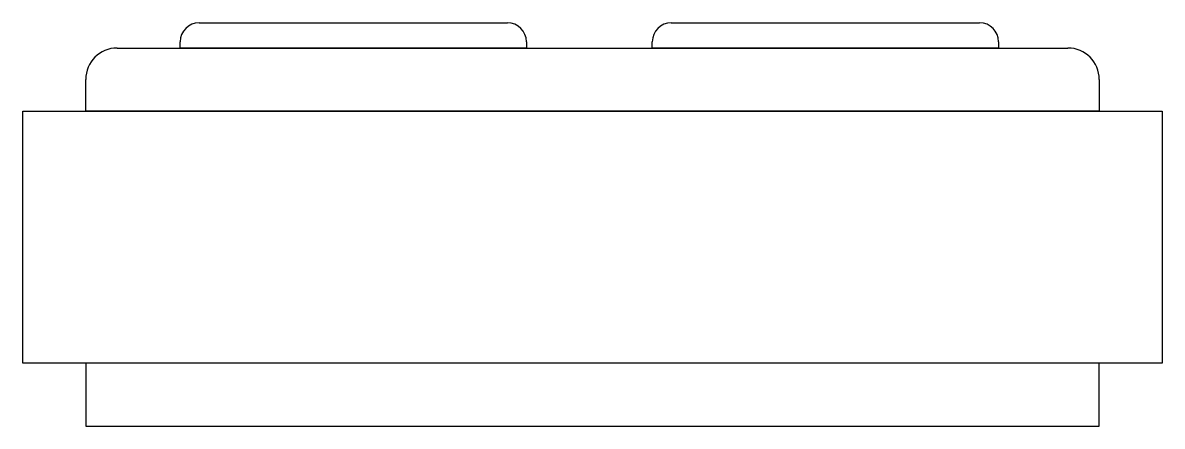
# Model space of a CAD drawing. Extents: x -10 to 171, y 0 to 64.
import ezdxf

# ---------------------------------------------------------------- set-up
doc = ezdxf.new("R2010")
doc.units = 0
doc.header["$MEASUREMENT"] = 0
doc.layers.get('0').update_dxf_attribs({"linetype": 'CONTINUOUS'})

msp = doc.modelspace()

# ---------------------------------------------------------------- linework, layer by layer
at = {"color": 0, "linetype": 'ByBlock'}
for p, q in [((18, 64), (67, 64)), ((93, 64), (142, 64)), ((5, 60), (156, 60)), ((15, 60), (15, 61)), ((70, 60), (15, 60)), ((70, 61), (70, 60)), ((90, 60), (90, 61)), ((145, 60), (90, 60)), ((145, 61), (145, 60)), ((0, 50), (0, 55)), ((161, 55), (161, 50)), ((161, 50), (0, 50))]:
    msp.add_line(p, q, dxfattribs=at)
for points in [[(-10, 10), (-10, 50), (171, 50), (171, 10)], [(0, 10), (0, 0), (161, 0), (161, 10)]]:
    msp.add_lwpolyline(points, close=True, dxfattribs=at)
for centre, radius, start, end in [((18, 61), 3, 90, 180), ((67, 61), 3, 0, 90), ((93, 61), 3, 90, 180), ((142, 61), 3, 0, 90), ((5, 55), 5, 90, 180), ((156, 55), 5, 0, 90)]:
    msp.add_arc(centre, radius, start, end, dxfattribs=at)

doc.saveas('drawing.dxf')
